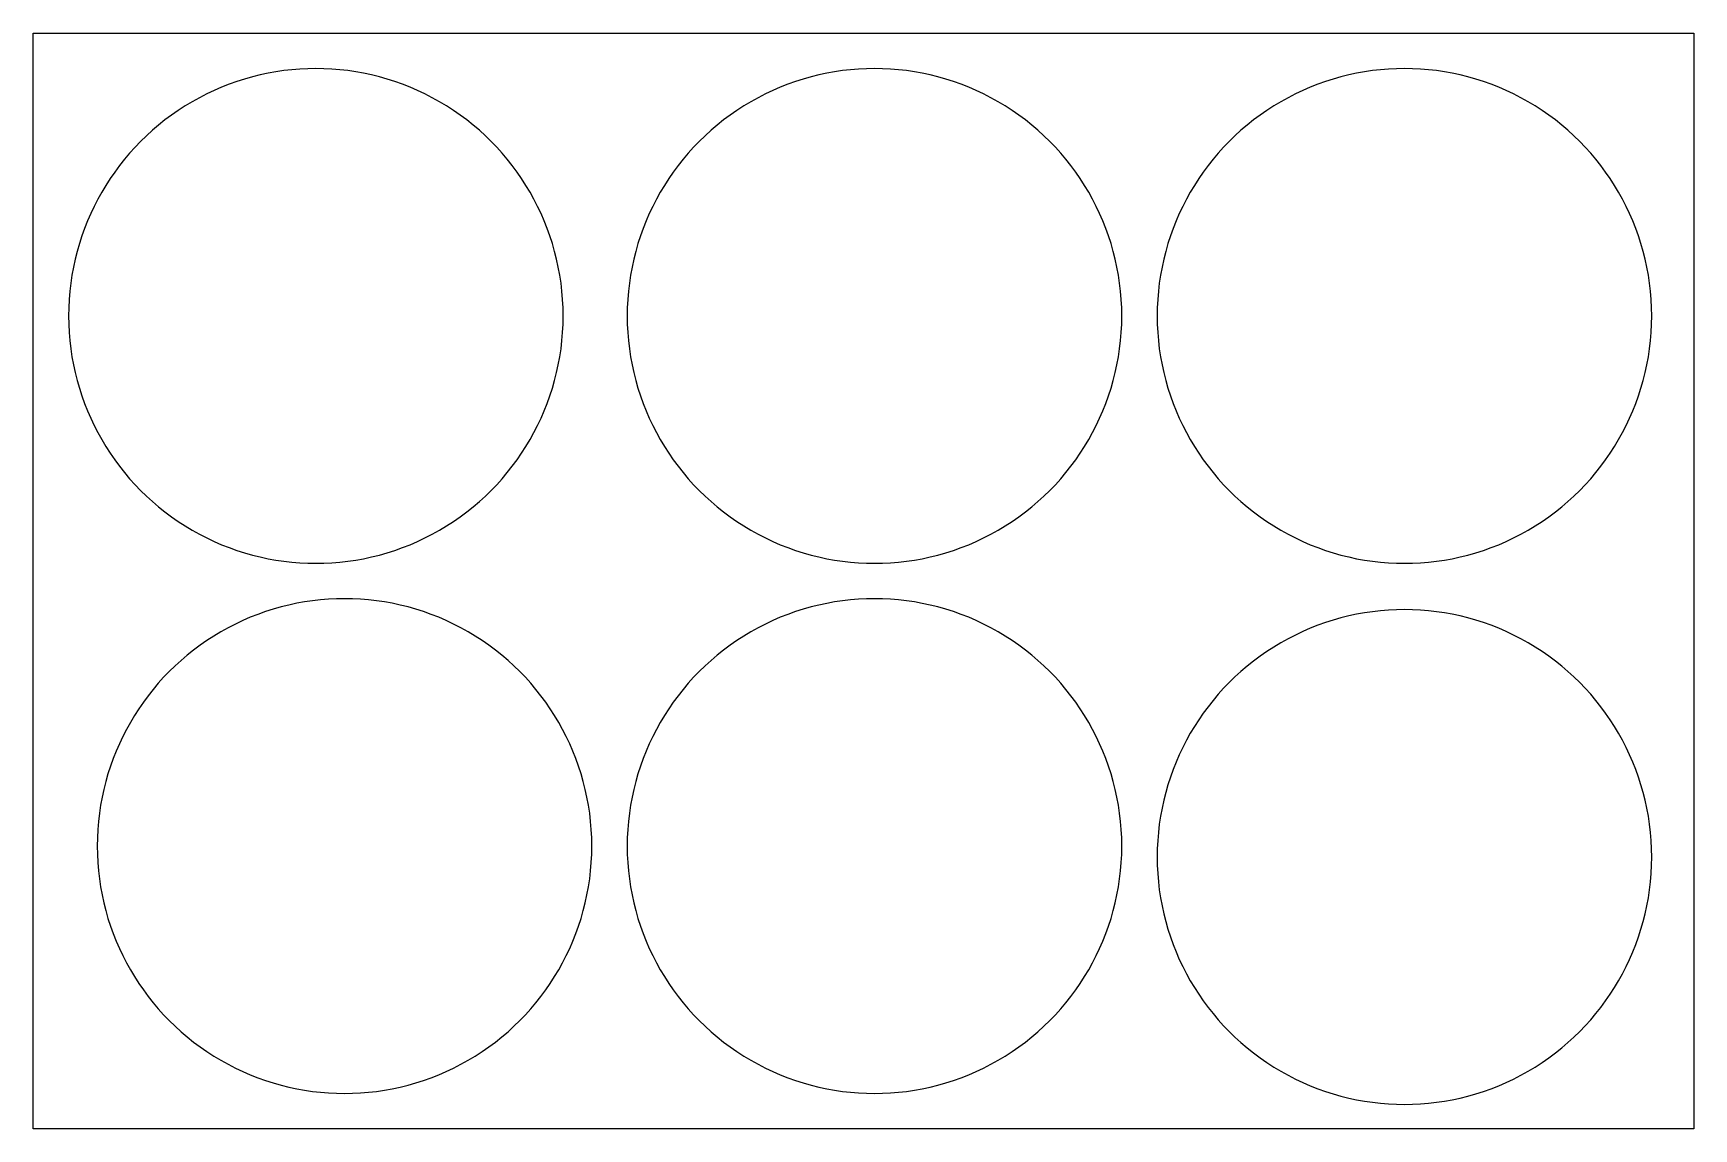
# Model space of a CAD drawing. Extents: x 0 to 6768, y 0 to 4464.
import ezdxf

# ---------------------------------------------------------------- set-up
doc = ezdxf.new("R2010")
doc.units = 0
doc.layers.get('0').update_dxf_attribs({"linetype": 'CONTINUOUS'})

msp = doc.modelspace()

# ---------------------------------------------------------------- linework, layer by layer
at = {"color": 1}
for points in [[(6768, 0), (0, 0), (0, 4464), (6768, 4464), (6768, 0)], [(2160, 3312)], [(4436.811897, 3312)], [(6596.811897, 3312)], [(2276.811897, 1152)], [(4436.811897, 1151.943379)], [(6596.811897, 1107.327461)]]:
    msp.add_lwpolyline(points, close=True, dxfattribs=at)
for points in [[(1656, 4184.953607), (1344.123715, 4365.015464), (959.876285, 4365.015464), (648, 4184.953607)], [(3932.811903, 4184.953625), (3620.935615, 4365.015487), (3236.688179, 4365.015487), (2924.811891, 4184.953625)], [(6092.811897, 4184.953607), (5780.935612, 4365.015464), (5396.688182, 4365.015464), (5084.811897, 4184.953607)], [(648, 4184.953607), (336.123715, 4004.89175), (144, 3672.123715), (144, 3312)], [(2160, 3312), (2160, 3672.123715), (1967.876285, 4004.89175), (1656, 4184.953607)], [(2924.811891, 4184.953625), (2612.935602, 4004.891763), (2420.811889, 3672.12372), (2420.811897, 3312)], [(4436.811897, 3312), (4436.811905, 3672.12372), (4244.688192, 4004.891763), (3932.811903, 4184.953625)], [(5084.811897, 4184.953607), (4772.935612, 4004.89175), (4580.811897, 3672.123715), (4580.811897, 3312)], [(6596.811897, 3312), (6596.811897, 3672.123715), (6404.688182, 4004.89175), (6092.811897, 4184.953607)], [(144, 3312), (144, 2951.876285), (336.123715, 2619.10825), (648, 2439.046393)], [(1656, 2439.046393), (1967.876285, 2619.10825), (2160, 2951.876285), (2160, 3312)], [(2420.811897, 3312), (2420.811897, 2951.876285), (2612.935612, 2619.10825), (2924.811897, 2439.046393)], [(3932.811897, 2439.046393), (4244.688182, 2619.10825), (4436.811897, 2951.876285), (4436.811897, 3312)], [(4580.811897, 3312), (4580.811897, 2951.876285), (4772.935612, 2619.10825), (5084.811897, 2439.046393)], [(6092.811897, 2439.046393), (6404.688182, 2619.10825), (6596.811897, 2951.876285), (6596.811897, 3312)], [(648, 2439.046393), (959.876285, 2258.984536), (1344.123715, 2258.984536), (1656, 2439.046393)], [(2924.811897, 2439.046393), (3236.688182, 2258.984536), (3620.935612, 2258.984536), (3932.811897, 2439.046393)], [(5084.811897, 2439.046393), (5396.688182, 2258.984536), (5780.935612, 2258.984536), (6092.811897, 2439.046393)], [(1772.811897, 2024.953607), (1460.935612, 2205.015464), (1076.688182, 2205.015464), (764.811897, 2024.953607)], [(3932.811903, 2024.897003), (3620.935615, 2204.958866), (3236.688179, 2204.958866), (2924.811891, 2024.897003)], [(6092.811897, 1980.281068), (5780.935612, 2160.342926), (5396.688182, 2160.342926), (5084.811897, 1980.281068)], [(764.811897, 2024.953607), (452.935612, 1844.89175), (260.811897, 1512.123715), (260.811897, 1152)], [(2276.811897, 1152), (2276.811897, 1512.123715), (2084.688182, 1844.89175), (1772.811897, 2024.953607)], [(2924.811891, 2024.897003), (2612.935602, 1844.835141), (2420.811889, 1512.067098), (2420.811897, 1151.943379)], [(4436.811897, 1151.943379), (4436.811905, 1512.067098), (4244.688192, 1844.835141), (3932.811903, 2024.897003)], [(5084.811897, 1980.281068), (4772.935612, 1800.219211), (4580.811897, 1467.451176), (4580.811897, 1107.327461)], [(6596.811897, 1107.327461), (6596.811897, 1467.451176), (6404.688182, 1800.219211), (6092.811897, 1980.281068)], [(260.811897, 1152), (260.811897, 791.876285), (452.935612, 459.10825), (764.811897, 279.046393)], [(1772.811897, 279.046393), (2084.688182, 459.10825), (2276.811897, 791.876285), (2276.811897, 1152)], [(2420.811897, 1151.943379), (2420.811897, 791.819664), (2612.935612, 459.051629), (2924.811897, 278.989772)], [(3932.811897, 278.989772), (4244.688182, 459.051629), (4436.811897, 791.819664), (4436.811897, 1151.943379)], [(4580.811897, 1107.327461), (4580.811897, 747.203747), (4772.935612, 414.435712), (5084.811897, 234.373854)], [(6092.811897, 234.373854), (6404.688182, 414.435712), (6596.811897, 747.203747), (6596.811897, 1107.327461)], [(764.811897, 279.046393), (1076.688182, 98.984536), (1460.935612, 98.984536), (1772.811897, 279.046393)], [(2924.811897, 278.989772), (3236.688182, 98.927914), (3620.935612, 98.927914), (3932.811897, 278.989772)], [(5084.811897, 234.373854), (5396.688182, 54.311997), (5780.935612, 54.311997), (6092.811897, 234.373854)]]:
    msp.add_open_spline(points, degree=3, dxfattribs=at)

doc.saveas('drawing.dxf')
